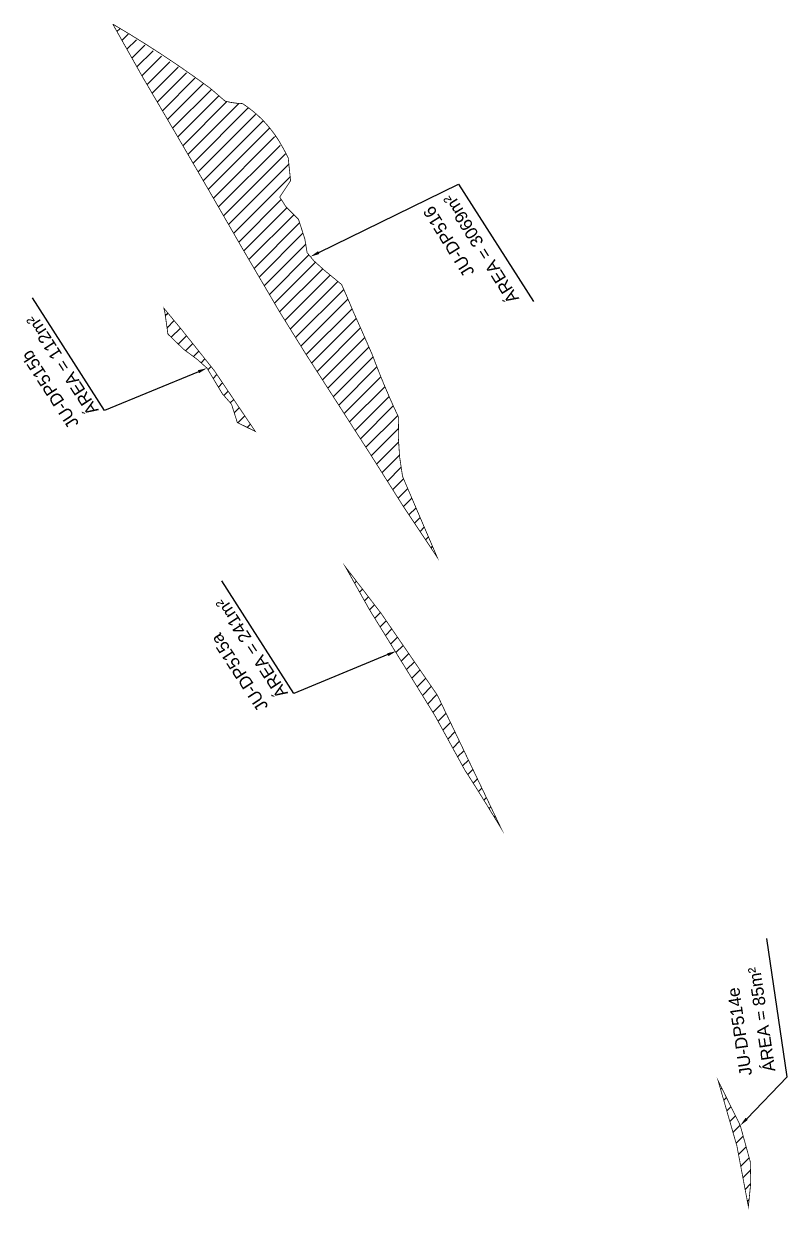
# Model space of a CAD drawing. Header units: metres. Extents: x 287051 to 328239, y 7396995 to 7466021.
# Drawn here: x 304940.5 to 305188.2, y 7438167.6 to 7438552 of the extents above; entities that cross this region are included whole.
import ezdxf

# ---------------------------------------------------------------- set-up
doc = ezdxf.new("R2010")
doc.units = ezdxf.units.M
doc.header["$LTSCALE"] = 10
doc.layers.add('DESAPROPRIAÇÃO', color=160, linetype='Continuous')
doc.layers.add('U-HZ-TEXTO-DESAP', color=2, linetype='Continuous')
doc.styles.add('ARIAL', font='arial.ttf')

msp = doc.modelspace()

# ---------------------------------------------------------------- hatches: boundary and pattern name
at = {"layer": 'DESAPROPRIAÇÃO', "transparency": 33554687}
h = msp.add_hatch(dxfattribs=at)
h.set_pattern_fill('ANSI31', color=256)
edge = h.paths.add_edge_path()
edge.add_arc((304785.65, 7438237.82), 363.92, 56.644, 59.6687, ccw=False)
edge.add_arc((304792.95, 7438249.19), 350.4, 53.5663, 56.6184, ccw=False)
edge.add_line((305001.05, 7438531.1), (305005.85, 7438526.94))
edge.add_arc((305011.86, 7438549.46), 23.31, 255.054, 269.1001)
edge.add_arc((304990.27, 7438493.56), 38.89, 47.6366, 56.9222, ccw=False)
edge.add_arc((304990.27, 7438493.56), 38.89, 42.1551, 47.6366, ccw=False)
edge.add_arc((304990.27, 7438493.56), 38.89, 32.0544, 42.1551, ccw=False)
edge.add_arc((304947.79, 7438469.25), 87.82, 26.5961, 30.7881, ccw=False)
edge.add_line((305026.32, 7438508.57), (305027.1, 7438501.13))
edge.add_line((305027.1, 7438501.13), (305023.58, 7438495.83))
edge.add_line((305023.58, 7438495.83), (305025.59, 7438492.68))
edge.add_line((305025.59, 7438492.68), (305029.67, 7438488.6))
edge.add_line((305029.67, 7438488.6), (305031.73, 7438482.18))
edge.add_line((305031.73, 7438482.18), (305032.46, 7438477.79))
edge.add_line((305032.46, 7438477.79), (305034.58, 7438475.22))
edge.add_line((305034.58, 7438475.22), (305038.07, 7438472.06))
edge.add_line((305038.07, 7438472.06), (305043.65, 7438467.46))
edge.add_line((305043.65, 7438467.46), (305045.77, 7438462.61))
edge.add_line((305045.77, 7438462.61), (305047.57, 7438458.33))
edge.add_line((305047.57, 7438458.33), (305050.08, 7438452.74))
edge.add_line((305050.08, 7438452.74), (305051.97, 7438448.41))
edge.add_line((305051.97, 7438448.41), (305053.63, 7438444.62))
edge.add_arc((305288.37, 7438531.34), 250.25, 200.2757, 202.7936)
edge.add_arc((305288.37, 7438531.34), 250.25, 202.7936, 205.3114)
edge.add_arc((305138.81, 7438419.82), 76.8, 176.6175, 190.9385)
edge.add_line((305063.41, 7438405.25), (305064.29, 7438403.19))
edge.add_line((305064.29, 7438403.19), (305068.2, 7438394.05))
edge.add_line((305068.2, 7438394.05), (305074.62, 7438379.06))
edge.add_line((305074.62, 7438379.06), (305063.42, 7438395.88))
edge.add_line((305063.42, 7438395.88), (305052.92, 7438412.5))
edge.add_line((305052.92, 7438412.5), (305042.38, 7438428.87))
edge.add_line((305042.38, 7438428.87), (305031.95, 7438445.06))
edge.add_line((305031.95, 7438445.06), (305023.48, 7438458.69))
edge.add_line((305023.48, 7438458.69), (305011.73, 7438478.7))
edge.add_line((305011.73, 7438478.7), (305000.23, 7438498.63))
edge.add_line((305000.23, 7438498.63), (304991.57, 7438513.51))
edge.add_line((304991.57, 7438513.51), (304979.07, 7438534.81))
edge.add_line((304979.07, 7438534.81), (304969.43, 7438551.92))
h = msp.add_hatch(dxfattribs=at)
h.set_pattern_fill('ANSI31', color=256)
h.paths.add_polyline_path([(305015.67, 7438419.81), (305009.82, 7438422.71), (305007.94, 7438428.66), (305004.98, 7438432.01), (305002.18, 7438436.7), (305000, 7438440.34), (304996.87, 7438443.15), (304992.49, 7438446.39), (304987.31, 7438451.39), (304986.35, 7438458.29), (304985.99, 7438459.79), (304992.01, 7438452.53), (305002.31, 7438439.61), (305012.99, 7438423.76)])
h = msp.add_hatch(dxfattribs=at)
h.set_pattern_fill('ANSI31', color=256)
h.paths.add_polyline_path([(305056.46, 7438360.82), (305074.74, 7438334.23), (305095.3, 7438291.26), (305090.69, 7438298.78), (305086.98, 7438304.74), (305084.67, 7438308.37), (305083.65, 7438309.93), (305073.92, 7438327.65), (305052.61, 7438362.13), (305044.9, 7438375.88)])
h = msp.add_hatch(dxfattribs=at)
h.set_pattern_fill('ANSI31', color=256)
h.paths.add_polyline_path([(305167.6, 7438205.53), (305168.4, 7438203.92), (305170.41, 7438199.85), (305172.94, 7438194.73), (305174.63, 7438188.62), (305176.19, 7438182.98), (305176.34, 7438176.1), (305175.57, 7438168.44), (305171.85, 7438188.1), (305165.76, 7438209.25)])

# ---------------------------------------------------------------- linework, layer by layer
at = {"layer": 'DESAPROPRIAÇÃO', "transparency": 33554687, "const_width": 0.25, "flags": 128}
msp.add_lwpolyline([(304969.43, 7438551.92, -0.013199), (304985.75, 7438541.78, -0.013318), (305001.05, 7438531.1), (305005.85, 7438526.94, 0.061365), (305011.5, 7438526.15, -0.040538), (305016.48, 7438522.3, -0.023922), (305019.1, 7438519.66, -0.044101), (305023.23, 7438514.2, -0.018293), (305026.32, 7438508.57), (305027.1, 7438501.13), (305027.1, 7438501.13), (305027.1, 7438501.13), (305023.58, 7438495.83), (305025.59, 7438492.68), (305029.67, 7438488.6), (305031.73, 7438482.18), (305032.46, 7438477.79), (305034.58, 7438475.22), (305038.07, 7438472.06), (305043.65, 7438467.46), (305045.77, 7438462.61), (305047.57, 7438458.33), (305050.08, 7438452.74), (305051.97, 7438448.41), (305053.63, 7438444.62, 0.010987), (305057.67, 7438434.39, 0.010987), (305062.15, 7438424.35, 0.062569), (305063.41, 7438405.25), (305064.29, 7438403.19), (305068.2, 7438394.05), (305074.62, 7438379.06), (305063.42, 7438395.88), (305052.92, 7438412.5), (305042.38, 7438428.87), (305031.95, 7438445.06), (305023.48, 7438458.69), (305011.73, 7438478.7), (305000.23, 7438498.63), (304991.57, 7438513.51), (304979.07, 7438534.81)], format="xyb", close=True, dxfattribs=at)
for points in [[(305015.67, 7438419.81), (305009.82, 7438422.71), (305007.94, 7438428.66), (305004.98, 7438432.01), (305002.18, 7438436.7), (305000, 7438440.34), (304996.87, 7438443.15), (304992.49, 7438446.39), (304987.31, 7438451.39), (304986.35, 7438458.29), (304985.99, 7438459.79), (304992.01, 7438452.53), (305002.31, 7438439.61), (305012.99, 7438423.76)], [(305056.46, 7438360.82), (305074.74, 7438334.23), (305095.3, 7438291.26), (305090.69, 7438298.78), (305086.98, 7438304.74), (305084.67, 7438308.37), (305083.65, 7438309.93), (305073.92, 7438327.65), (305052.61, 7438362.13), (305044.9, 7438375.88)], [(305167.6, 7438205.53), (305168.4, 7438203.92), (305170.41, 7438199.85), (305172.94, 7438194.73), (305174.63, 7438188.62), (305176.19, 7438182.98), (305176.34, 7438176.1), (305176.34, 7438176.1), (305175.57, 7438168.44), (305171.85, 7438188.1), (305165.76, 7438209.25)]]:
    msp.add_lwpolyline(points, close=True, dxfattribs=at)
at = {"layer": 'U-HZ-TEXTO-DESAP', "color": 2, "linetype": 'Continuous', "lineweight": -3, "elevation": 733}
msp.add_lwpolyline([(305036.22, 7438477.82), (305081.59, 7438500.06), (305105.85, 7438462)], dxfattribs=at)
at = {"layer": 'U-HZ-TEXTO-DESAP', "color": 2, "linetype": 'Continuous', "lineweight": -3}
for points in [[(304997.22, 7438439.2), (304966.74, 7438426.62), (304943.43, 7438463.15)], [(305058.63, 7438347.43), (305028.15, 7438334.85), (305004.84, 7438371.39)], [(305175.02, 7438196.89), (305188.19, 7438210.56), (305181.57, 7438255.33)]]:
    msp.add_lwpolyline(points, dxfattribs=at)
for points in [[(305036.44, 7438477.37, 733), (305033.52, 7438476.5, 733), (305036, 7438478.27, 733)], [(304997.03, 7438439.66), (305000, 7438440.34), (304997.42, 7438438.74)], [(305058.44, 7438347.89), (305061.41, 7438348.58), (305058.82, 7438346.97)], [(305175.38, 7438196.55), (305172.94, 7438194.73), (305174.66, 7438197.24)]]:
    msp.add_solid(points, dxfattribs=at)

# ---------------------------------------------------------------- texts
at = {"layer": 'U-HZ-TEXTO-DESAP', "style": 'ARIAL'}
for s, rotation, p in [('JU-DP516', 122.022, (305086.9, 7438471.5, 733)), ('ÁREA = 3069m²', 122.022, (305101.32, 7438462.92, 733)), ('ÁREA = 112m²', 123.0893, (304964.97, 7438426.73)), ('JU-DP515b', 123.0893, (304958.62, 7438422.41)), ('ÁREA = 241m²', 123.0893, (305026.37, 7438334.96)), ('JU-DP515a', 123.0893, (305020.03, 7438330.64)), ('ÁREA = 85m²', 98.3933, (305184.36, 7438212.45)), ('JU-DP514e', 98.3933, (305176.78, 7438211.18))]:
    msp.add_text(s, height=4, rotation=rotation, dxfattribs=at).set_placement(p)

doc.saveas('drawing.dxf')
